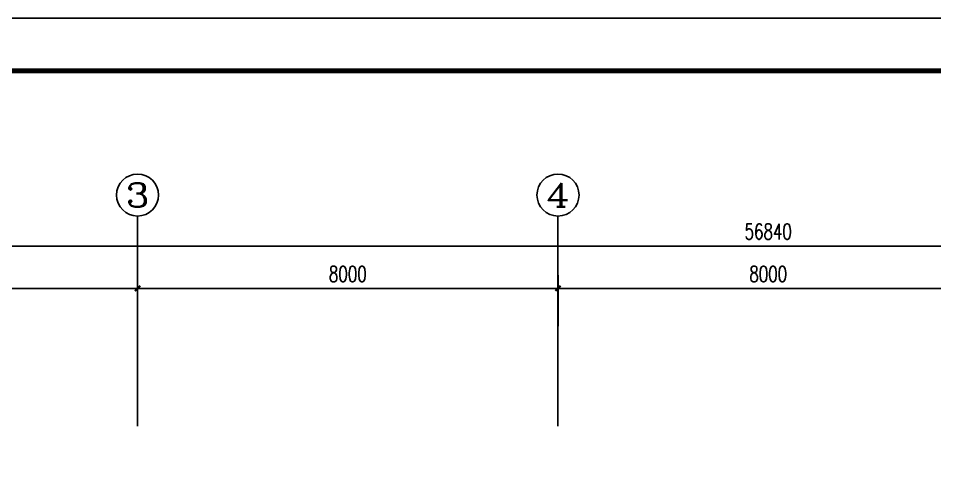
# Model space of a CAD drawing. Extents: x 1738143 to 1822243, y -608375 to -303375.
# Drawn here: x 1761961 to 1779396, y -373502 to -364775 of the extents above; entities that cross this region are included whole.
import ezdxf
from ezdxf.enums import TextEntityAlignment as Align

# ---------------------------------------------------------------- set-up
doc = ezdxf.new("R2010")
doc.units = 0
doc.header["$LTSCALE"] = 1000
doc.header["$MEASUREMENT"] = 0
for name, color, linetype in [('AXIS', 3, 'Continuous'), ('AXIS_TEXT', 7, 'Continuous'), ('PUB_DIM', 3, 'Continuous'), ('TK', 4, 'Continuous')]:
    doc.layers.add(name, color=color, linetype=linetype)
doc.styles.add('_TCH_AXIS', font='COMPLEX', dxfattribs={"bigfont": 'GBCBIG'})
doc.styles.add('_TCH_DIM_T3', font='SIMPLEX', dxfattribs={"width": 0.705882, "bigfont": 'GBCBIG'})
doc.styles.add('COMPLEX', font='COMPLEX')
doc.styles.add('HZTXT1', font='romans.shx', dxfattribs={"width": 0.7, "bigfont": 'GBHZFS.SHX'})
doc.styles.get("Standard").update_dxf_attribs({"font": 'gbenor.shx', "bigfont": 'gbcbig.shx'})
doc.dimstyles.new('_TCH_ARCH&&100', dxfattribs={"dimtxt": 297.5, "dimasz": 100, "dimexe": 250, "dimexo": 300, "dimgap": 126.25, "dimtad": 1, "dimdec": 0, "dimzin": 0, "dimdsep": 46, "dimtxsty": '_TCH_DIM_T3', "dimblk": 'ARCHTICK', "dimcen": 0.09, "dimclrt": 7, "dimazin": 2, "dimtfac": 1, "dimtdec": 0, "dimtix": 1, "dimtmove": 2, "dimatfit": 3, "dimfxl": 30, "dimtolj": 1, "dimtzin": 0, "dimarcsym": 0})

# ---------------------------------------------------------------- blocks, each defined once
blk = doc.blocks.new('_ArchTick')
at = {"color": 0, "linetype": 'ByBlock', "const_width": 0.4}
blk.add_lwpolyline([(-0.5, -0.5), (0.5, 0.5)], dxfattribs=at)
blk = doc.blocks.new('*D103')
at = {"layer": 'Defpoints', "color": 0, "transparency": 16777216}
for p in [(11621, 25057), (-45219, 24014), (11621, 24014)]:
    blk.add_point(p, dxfattribs=at)
at = {"layer": 'PUB_DIM', "color": 0, "lineweight": -2, "transparency": 16777216}
for p, q in [((-45219, 24314), (-45219, 25307)), ((11621, 24314), (11621, 25307)), ((-45219, 25057), (11621, 25057))]:
    blk.add_line(p, q, dxfattribs=at)
at = {"layer": 'PUB_DIM', "color": 0, "lineweight": -2, "transparency": 16777216, "xscale": 100, "yscale": 100, "zscale": 100, "rotation": 180}
blk.add_blockref('_ArchTick', (-45219, 25057), dxfattribs=at)
at = {"layer": 'PUB_DIM', "color": 0, "lineweight": -2, "transparency": 16777216, "xscale": 100, "yscale": 100, "zscale": 100}
blk.add_blockref('_ArchTick', (11621, 25057), dxfattribs=at)
at = {"layer": 'PUB_DIM', "color": 7, "transparency": 16777216, "insert": (-16799, 25332), "char_height": 297.5, "attachment_point": 5, "style": '_TCH_DIM_T3'}
blk.add_mtext('\\A1;56840', dxfattribs=at)
blk = doc.blocks.new('*D106')
at = {"layer": 'Defpoints', "color": 0, "transparency": 16777216}
for p in [(-28799, 24250), (-36799, 23233), (-28799, 23233)]:
    blk.add_point(p, dxfattribs=at)
at = {"layer": 'PUB_DIM', "color": 0, "lineweight": -2, "transparency": 16777216}
for p, q in [((-36799, 23533), (-36799, 24500)), ((-28799, 23533), (-28799, 24500)), ((-36799, 24250), (-28799, 24250))]:
    blk.add_line(p, q, dxfattribs=at)
at = {"layer": 'PUB_DIM', "color": 0, "lineweight": -2, "transparency": 16777216, "xscale": 100, "yscale": 100, "zscale": 100, "rotation": 180}
blk.add_blockref('_ArchTick', (-36799, 24250), dxfattribs=at)
at = {"layer": 'PUB_DIM', "color": 0, "lineweight": -2, "transparency": 16777216, "xscale": 100, "yscale": 100, "zscale": 100}
blk.add_blockref('_ArchTick', (-28799, 24250), dxfattribs=at)
at = {"layer": 'PUB_DIM', "color": 7, "transparency": 16777216, "insert": (-32799, 24525), "char_height": 297.5, "attachment_point": 5, "style": '_TCH_DIM_T3'}
blk.add_mtext('\\A1;8000', dxfattribs=at)
blk = doc.blocks.new('*D107')
at = {"layer": 'Defpoints', "color": 0, "transparency": 16777216}
for p in [(-20799, 24250), (-28799, 23233), (-20799, 23233)]:
    blk.add_point(p, dxfattribs=at)
at = {"layer": 'PUB_DIM', "color": 0, "lineweight": -2, "transparency": 16777216}
for p, q in [((-28799, 23533), (-28799, 24500)), ((-20799, 23533), (-20799, 24500)), ((-28799, 24250), (-20799, 24250))]:
    blk.add_line(p, q, dxfattribs=at)
at = {"layer": 'PUB_DIM', "color": 0, "lineweight": -2, "transparency": 16777216, "xscale": 100, "yscale": 100, "zscale": 100, "rotation": 180}
blk.add_blockref('_ArchTick', (-28799, 24250), dxfattribs=at)
at = {"layer": 'PUB_DIM', "color": 0, "lineweight": -2, "transparency": 16777216, "xscale": 100, "yscale": 100, "zscale": 100}
blk.add_blockref('_ArchTick', (-20799, 24250), dxfattribs=at)
at = {"layer": 'PUB_DIM', "color": 7, "transparency": 16777216, "insert": (-24799, 24525), "char_height": 297.5, "attachment_point": 5, "style": '_TCH_DIM_T3'}
blk.add_mtext('\\A1;8000', dxfattribs=at)
blk = doc.blocks.new('*D108')
at = {"layer": 'Defpoints', "color": 0, "transparency": 16777216}
for p in [(-12799, 24250), (-20799, 23233), (-12799, 23233)]:
    blk.add_point(p, dxfattribs=at)
at = {"layer": 'PUB_DIM', "color": 0, "lineweight": -2, "transparency": 16777216}
for p, q in [((-20799, 23533), (-20799, 24500)), ((-12799, 23533), (-12799, 24500)), ((-20799, 24250), (-12799, 24250))]:
    blk.add_line(p, q, dxfattribs=at)
at = {"layer": 'PUB_DIM', "color": 0, "lineweight": -2, "transparency": 16777216, "xscale": 100, "yscale": 100, "zscale": 100, "rotation": 180}
blk.add_blockref('_ArchTick', (-20799, 24250), dxfattribs=at)
at = {"layer": 'PUB_DIM', "color": 0, "lineweight": -2, "transparency": 16777216, "xscale": 100, "yscale": 100, "zscale": 100}
blk.add_blockref('_ArchTick', (-12799, 24250), dxfattribs=at)
at = {"layer": 'PUB_DIM', "color": 7, "transparency": 16777216, "insert": (-16799, 24525), "char_height": 297.5, "attachment_point": 5, "style": '_TCH_DIM_T3'}
blk.add_mtext('\\A1;8000', dxfattribs=at)
blk = doc.blocks.new('*D250')
at = {"layer": 'Defpoints', "color": 0, "transparency": 16777216}
for p in [(11621, 25057), (-45219, 24014), (11621, 24014)]:
    blk.add_point(p, dxfattribs=at)
at = {"layer": 'PUB_DIM', "color": 0, "lineweight": -2, "transparency": 16777216}
for p, q in [((-45219, 24314), (-45219, 25307)), ((11621, 24314), (11621, 25307)), ((-45219, 25057), (11621, 25057))]:
    blk.add_line(p, q, dxfattribs=at)
at = {"layer": 'PUB_DIM', "color": 0, "lineweight": -2, "transparency": 16777216, "xscale": 100, "yscale": 100, "zscale": 100, "rotation": 180}
blk.add_blockref('_ArchTick', (-45219, 25057), dxfattribs=at)
at = {"layer": 'PUB_DIM', "color": 0, "lineweight": -2, "transparency": 16777216, "xscale": 100, "yscale": 100, "zscale": 100}
blk.add_blockref('_ArchTick', (11621, 25057), dxfattribs=at)
at = {"layer": 'PUB_DIM', "color": 7, "transparency": 16777216, "insert": (-16799, 25332), "char_height": 297.5, "attachment_point": 5, "style": '_TCH_DIM_T3'}
blk.add_mtext('\\A1;56840', dxfattribs=at)
blk = doc.blocks.new('*D253')
at = {"layer": 'Defpoints', "color": 0, "transparency": 16777216}
for p in [(-28799, 24250), (-36799, 23233), (-28799, 23233)]:
    blk.add_point(p, dxfattribs=at)
at = {"layer": 'PUB_DIM', "color": 0, "lineweight": -2, "transparency": 16777216}
for p, q in [((-36799, 23533), (-36799, 24500)), ((-28799, 23533), (-28799, 24500)), ((-36799, 24250), (-28799, 24250))]:
    blk.add_line(p, q, dxfattribs=at)
at = {"layer": 'PUB_DIM', "color": 0, "lineweight": -2, "transparency": 16777216, "xscale": 100, "yscale": 100, "zscale": 100, "rotation": 180}
blk.add_blockref('_ArchTick', (-36799, 24250), dxfattribs=at)
at = {"layer": 'PUB_DIM', "color": 0, "lineweight": -2, "transparency": 16777216, "xscale": 100, "yscale": 100, "zscale": 100}
blk.add_blockref('_ArchTick', (-28799, 24250), dxfattribs=at)
at = {"layer": 'PUB_DIM', "color": 7, "transparency": 16777216, "insert": (-32799, 24525), "char_height": 297.5, "attachment_point": 5, "style": '_TCH_DIM_T3'}
blk.add_mtext('\\A1;8000', dxfattribs=at)
blk = doc.blocks.new('*D254')
at = {"layer": 'Defpoints', "color": 0, "transparency": 16777216}
for p in [(-20799, 24250), (-28799, 23233), (-20799, 23233)]:
    blk.add_point(p, dxfattribs=at)
at = {"layer": 'PUB_DIM', "color": 0, "lineweight": -2, "transparency": 16777216}
for p, q in [((-28799, 23533), (-28799, 24500)), ((-20799, 23533), (-20799, 24500)), ((-28799, 24250), (-20799, 24250))]:
    blk.add_line(p, q, dxfattribs=at)
at = {"layer": 'PUB_DIM', "color": 0, "lineweight": -2, "transparency": 16777216, "xscale": 100, "yscale": 100, "zscale": 100, "rotation": 180}
blk.add_blockref('_ArchTick', (-28799, 24250), dxfattribs=at)
at = {"layer": 'PUB_DIM', "color": 0, "lineweight": -2, "transparency": 16777216, "xscale": 100, "yscale": 100, "zscale": 100}
blk.add_blockref('_ArchTick', (-20799, 24250), dxfattribs=at)
at = {"layer": 'PUB_DIM', "color": 7, "transparency": 16777216, "insert": (-24799, 24525), "char_height": 297.5, "attachment_point": 5, "style": '_TCH_DIM_T3'}
blk.add_mtext('\\A1;8000', dxfattribs=at)
blk = doc.blocks.new('*D255')
at = {"layer": 'Defpoints', "color": 0, "transparency": 16777216}
for p in [(-12799, 24250), (-20799, 23233), (-12799, 23233)]:
    blk.add_point(p, dxfattribs=at)
at = {"layer": 'PUB_DIM', "color": 0, "lineweight": -2, "transparency": 16777216}
for p, q in [((-20799, 23533), (-20799, 24500)), ((-12799, 23533), (-12799, 24500)), ((-20799, 24250), (-12799, 24250))]:
    blk.add_line(p, q, dxfattribs=at)
at = {"layer": 'PUB_DIM', "color": 0, "lineweight": -2, "transparency": 16777216, "xscale": 100, "yscale": 100, "zscale": 100, "rotation": 180}
blk.add_blockref('_ArchTick', (-20799, 24250), dxfattribs=at)
at = {"layer": 'PUB_DIM', "color": 0, "lineweight": -2, "transparency": 16777216, "xscale": 100, "yscale": 100, "zscale": 100}
blk.add_blockref('_ArchTick', (-12799, 24250), dxfattribs=at)
at = {"layer": 'PUB_DIM', "color": 7, "transparency": 16777216, "insert": (-16799, 24525), "char_height": 297.5, "attachment_point": 5, "style": '_TCH_DIM_T3'}
blk.add_mtext('\\A1;8000', dxfattribs=at)
blk = doc.blocks.new('*D422')
at = {"layer": 'Defpoints', "color": 0, "transparency": 16777216}
for p in [(11621, 25057), (-45219, 24014), (11621, 24014)]:
    blk.add_point(p, dxfattribs=at)
at = {"layer": 'PUB_DIM', "color": 0, "lineweight": -2, "transparency": 16777216}
for p, q in [((-45219, 24314), (-45219, 25307)), ((11621, 24314), (11621, 25307)), ((-45219, 25057), (11621, 25057))]:
    blk.add_line(p, q, dxfattribs=at)
at = {"layer": 'PUB_DIM', "color": 0, "lineweight": -2, "transparency": 16777216, "xscale": 100, "yscale": 100, "zscale": 100, "rotation": 180}
blk.add_blockref('_ArchTick', (-45219, 25057), dxfattribs=at)
at = {"layer": 'PUB_DIM', "color": 0, "lineweight": -2, "transparency": 16777216, "xscale": 100, "yscale": 100, "zscale": 100}
blk.add_blockref('_ArchTick', (11621, 25057), dxfattribs=at)
at = {"layer": 'PUB_DIM', "color": 7, "transparency": 16777216, "insert": (-16799, 25332), "char_height": 297.5, "attachment_point": 5, "style": '_TCH_DIM_T3'}
blk.add_mtext('\\A1;56840', dxfattribs=at)
blk = doc.blocks.new('*D425')
at = {"layer": 'Defpoints', "color": 0, "transparency": 16777216}
for p in [(-28799, 24250), (-36799, 23233), (-28799, 23233)]:
    blk.add_point(p, dxfattribs=at)
at = {"layer": 'PUB_DIM', "color": 0, "lineweight": -2, "transparency": 16777216}
for p, q in [((-36799, 23533), (-36799, 24500)), ((-28799, 23533), (-28799, 24500)), ((-36799, 24250), (-28799, 24250))]:
    blk.add_line(p, q, dxfattribs=at)
at = {"layer": 'PUB_DIM', "color": 0, "lineweight": -2, "transparency": 16777216, "xscale": 100, "yscale": 100, "zscale": 100, "rotation": 180}
blk.add_blockref('_ArchTick', (-36799, 24250), dxfattribs=at)
at = {"layer": 'PUB_DIM', "color": 0, "lineweight": -2, "transparency": 16777216, "xscale": 100, "yscale": 100, "zscale": 100}
blk.add_blockref('_ArchTick', (-28799, 24250), dxfattribs=at)
at = {"layer": 'PUB_DIM', "color": 7, "transparency": 16777216, "insert": (-32799, 24525), "char_height": 297.5, "attachment_point": 5, "style": '_TCH_DIM_T3'}
blk.add_mtext('\\A1;8000', dxfattribs=at)
blk = doc.blocks.new('*D426')
at = {"layer": 'Defpoints', "color": 0, "transparency": 16777216}
for p in [(-20799, 24250), (-28799, 23233), (-20799, 23233)]:
    blk.add_point(p, dxfattribs=at)
at = {"layer": 'PUB_DIM', "color": 0, "lineweight": -2, "transparency": 16777216}
for p, q in [((-28799, 23533), (-28799, 24500)), ((-20799, 23533), (-20799, 24500)), ((-28799, 24250), (-20799, 24250))]:
    blk.add_line(p, q, dxfattribs=at)
at = {"layer": 'PUB_DIM', "color": 0, "lineweight": -2, "transparency": 16777216, "xscale": 100, "yscale": 100, "zscale": 100, "rotation": 180}
blk.add_blockref('_ArchTick', (-28799, 24250), dxfattribs=at)
at = {"layer": 'PUB_DIM', "color": 0, "lineweight": -2, "transparency": 16777216, "xscale": 100, "yscale": 100, "zscale": 100}
blk.add_blockref('_ArchTick', (-20799, 24250), dxfattribs=at)
at = {"layer": 'PUB_DIM', "color": 7, "transparency": 16777216, "insert": (-24799, 24525), "char_height": 297.5, "attachment_point": 5, "style": '_TCH_DIM_T3'}
blk.add_mtext('\\A1;8000', dxfattribs=at)
blk = doc.blocks.new('*D427')
at = {"layer": 'Defpoints', "color": 0, "transparency": 16777216}
for p in [(-12799, 24250), (-20799, 23233), (-12799, 23233)]:
    blk.add_point(p, dxfattribs=at)
at = {"layer": 'PUB_DIM', "color": 0, "lineweight": -2, "transparency": 16777216}
for p, q in [((-20799, 23533), (-20799, 24500)), ((-12799, 23533), (-12799, 24500)), ((-20799, 24250), (-12799, 24250))]:
    blk.add_line(p, q, dxfattribs=at)
at = {"layer": 'PUB_DIM', "color": 0, "lineweight": -2, "transparency": 16777216, "xscale": 100, "yscale": 100, "zscale": 100, "rotation": 180}
blk.add_blockref('_ArchTick', (-20799, 24250), dxfattribs=at)
at = {"layer": 'PUB_DIM', "color": 0, "lineweight": -2, "transparency": 16777216, "xscale": 100, "yscale": 100, "zscale": 100}
blk.add_blockref('_ArchTick', (-12799, 24250), dxfattribs=at)
at = {"layer": 'PUB_DIM', "color": 7, "transparency": 16777216, "insert": (-16799, 24525), "char_height": 297.5, "attachment_point": 5, "style": '_TCH_DIM_T3'}
blk.add_mtext('\\A1;8000', dxfattribs=at)
blk = doc.blocks.new('_AXISO')
blk.add_circle((0, 0), 0.5)
at = {"layer": 'AXIS_TEXT', "style": 'COMPLEX', "width": 1.041667}
blk.add_attdef('A', text='', height=0.56, dxfattribs=at).set_placement((-0.25, -0.28), (0.25, -0.28), align=Align.FIT)
blk = doc.blocks.new('*D459')
at = {"layer": 'Defpoints', "color": 0, "transparency": 16777216}
for p in [(11621, 25057), (-45219, 24014), (11621, 24014)]:
    blk.add_point(p, dxfattribs=at)
at = {"layer": 'PUB_DIM', "color": 0, "lineweight": -2, "transparency": 16777216}
for p, q in [((-45219, 24314), (-45219, 25307)), ((11621, 24314), (11621, 25307)), ((-45219, 25057), (11621, 25057))]:
    blk.add_line(p, q, dxfattribs=at)
at = {"layer": 'PUB_DIM', "color": 0, "lineweight": -2, "transparency": 16777216, "xscale": 100, "yscale": 100, "zscale": 100, "rotation": 180}
blk.add_blockref('_ArchTick', (-45219, 25057), dxfattribs=at)
at = {"layer": 'PUB_DIM', "color": 0, "lineweight": -2, "transparency": 16777216, "xscale": 100, "yscale": 100, "zscale": 100}
blk.add_blockref('_ArchTick', (11621, 25057), dxfattribs=at)
at = {"layer": 'PUB_DIM', "color": 7, "transparency": 16777216, "insert": (-16799, 25332), "char_height": 297.5, "attachment_point": 5, "style": '_TCH_DIM_T3'}
blk.add_mtext('\\A1;56840', dxfattribs=at)
blk = doc.blocks.new('*D462')
at = {"layer": 'Defpoints', "color": 0, "transparency": 16777216}
for p in [(-28799, 24250), (-36799, 23233), (-28799, 23233)]:
    blk.add_point(p, dxfattribs=at)
at = {"layer": 'PUB_DIM', "color": 0, "lineweight": -2, "transparency": 16777216}
for p, q in [((-36799, 23533), (-36799, 24500)), ((-28799, 23533), (-28799, 24500)), ((-36799, 24250), (-28799, 24250))]:
    blk.add_line(p, q, dxfattribs=at)
at = {"layer": 'PUB_DIM', "color": 0, "lineweight": -2, "transparency": 16777216, "xscale": 100, "yscale": 100, "zscale": 100, "rotation": 180}
blk.add_blockref('_ArchTick', (-36799, 24250), dxfattribs=at)
at = {"layer": 'PUB_DIM', "color": 0, "lineweight": -2, "transparency": 16777216, "xscale": 100, "yscale": 100, "zscale": 100}
blk.add_blockref('_ArchTick', (-28799, 24250), dxfattribs=at)
at = {"layer": 'PUB_DIM', "color": 7, "transparency": 16777216, "insert": (-32799, 24525), "char_height": 297.5, "attachment_point": 5, "style": '_TCH_DIM_T3'}
blk.add_mtext('\\A1;8000', dxfattribs=at)
blk = doc.blocks.new('*D463')
at = {"layer": 'Defpoints', "color": 0, "transparency": 16777216}
for p in [(-20799, 24250), (-28799, 23233), (-20799, 23233)]:
    blk.add_point(p, dxfattribs=at)
at = {"layer": 'PUB_DIM', "color": 0, "lineweight": -2, "transparency": 16777216}
for p, q in [((-28799, 23533), (-28799, 24500)), ((-20799, 23533), (-20799, 24500)), ((-28799, 24250), (-20799, 24250))]:
    blk.add_line(p, q, dxfattribs=at)
at = {"layer": 'PUB_DIM', "color": 0, "lineweight": -2, "transparency": 16777216, "xscale": 100, "yscale": 100, "zscale": 100, "rotation": 180}
blk.add_blockref('_ArchTick', (-28799, 24250), dxfattribs=at)
at = {"layer": 'PUB_DIM', "color": 0, "lineweight": -2, "transparency": 16777216, "xscale": 100, "yscale": 100, "zscale": 100}
blk.add_blockref('_ArchTick', (-20799, 24250), dxfattribs=at)
at = {"layer": 'PUB_DIM', "color": 7, "transparency": 16777216, "insert": (-24799, 24525), "char_height": 297.5, "attachment_point": 5, "style": '_TCH_DIM_T3'}
blk.add_mtext('\\A1;8000', dxfattribs=at)
blk = doc.blocks.new('*D464')
at = {"layer": 'Defpoints', "color": 0, "transparency": 16777216}
for p in [(-12799, 24250), (-20799, 23233), (-12799, 23233)]:
    blk.add_point(p, dxfattribs=at)
at = {"layer": 'PUB_DIM', "color": 0, "lineweight": -2, "transparency": 16777216}
for p, q in [((-20799, 23533), (-20799, 24500)), ((-12799, 23533), (-12799, 24500)), ((-20799, 24250), (-12799, 24250))]:
    blk.add_line(p, q, dxfattribs=at)
at = {"layer": 'PUB_DIM', "color": 0, "lineweight": -2, "transparency": 16777216, "xscale": 100, "yscale": 100, "zscale": 100, "rotation": 180}
blk.add_blockref('_ArchTick', (-20799, 24250), dxfattribs=at)
at = {"layer": 'PUB_DIM', "color": 0, "lineweight": -2, "transparency": 16777216, "xscale": 100, "yscale": 100, "zscale": 100}
blk.add_blockref('_ArchTick', (-12799, 24250), dxfattribs=at)
at = {"layer": 'PUB_DIM', "color": 7, "transparency": 16777216, "insert": (-16799, 24525), "char_height": 297.5, "attachment_point": 5, "style": '_TCH_DIM_T3'}
blk.add_mtext('\\A1;8000', dxfattribs=at)
blk = doc.blocks.new('*U633')
at = {"color": 3}
blk.add_lwpolyline([(-84100, 0), (0, 0), (0, 59400), (-84100, 59400)], close=True, dxfattribs=at)
at = {"color": 3, "const_width": 100}
blk.add_lwpolyline([(-81600, 1000), (-1000, 1000), (-1000, 58400), (-81600, 58400)], close=True, dxfattribs=at)
at = {"layer": 'TK', "color": 4, "style": 'HZTXT1'}
for tag, height, width, p in [('项目负责1', 400, 0.6, (-4500, 19196)), ('项目负责2', 400, 0.6, (-4500, 18296)), ('专责', 400, 0.6, (-4500, 17396)), ('审定', 400, 0.6, (-4500, 16496)), ('审核', 400, 0.6, (-4500, 15596)), ('校对', 400, 0.6, (-4500, 14696)), ('设计', 400, 0.6, (-4500, 13796)), ('绘图', 400, 0.6, (-4500, 12896)), ('建设单位', 450, 0.6, (-4500, 11050)), ('工号', 400, 0.5, (-5501, 3507)), ('版次', 400, 0.7, (-2138, 3498)), ('阶段', 400, 0.7, (-2138, 2498)), ('比例', 400, 0.7, (-5491, 1513)), ('日期', 400, 0.7, (-2138, 1498))]:
    blk.add_attdef(tag, text='', height=height, dxfattribs=dict(at, width=width)).set_placement(p, align=Align.MIDDLE)
at = {"layer": 'TK', "color": 1, "lineweight": -3, "style": 'HZTXT1', "width": 0.6}
blk.add_attdef('工程名称', text='', height=450, dxfattribs=at).set_placement((-4500, 9050), align=Align.MIDDLE)
at = {"layer": 'TK', "color": 4, "lineweight": -3, "style": 'HZTXT1', "width": 0.6}
blk.add_attdef('子项名称', text='', height=450, dxfattribs=at).set_placement((-4500, 7050), align=Align.MIDDLE)
at = {"layer": 'TK', "color": 1, "lineweight": -3, "width": 0.6, "flags": 104}
blk.add_attdef('图名', text='', height=400, dxfattribs=at).set_placement((-4558, 4958), align=Align.MIDDLE_CENTER)
at = {"layer": 'TK', "color": 1, "style": 'HZTXT1', "width": 0.7}
blk.add_attdef('图号', text='', height=400, dxfattribs=at).set_placement((-5491, 2513), align=Align.MIDDLE)
blk = doc.blocks.new('A$C7281566F')
at = {"layer": 'AXIS'}
for p, q in [((-28799.5, 21626.7), (-28799.5, 25626.7)), ((-20799.5, 21626.7), (-20799.5, 25626.7))]:
    blk.add_line(p, q, dxfattribs=at)
ref = blk.add_blockref('_AXISO', (-28799.5, 26026.7), dxfattribs=dict(at, xscale=800, yscale=800, zscale=800))
ref.add_attrib('A', '3', dxfattribs={"layer": 'AXIS_TEXT', "height": 452.5, "style": '_TCH_AXIS', "width": 1.5}).set_placement((-29025.7, 25800.4), (-28573.2, 25800.4), align=Align.FIT)
ref = blk.add_blockref('_AXISO', (-20799.5, 26026.7), dxfattribs=dict(at, xscale=800, yscale=800, zscale=800))
ref.add_attrib('A', '4', dxfattribs={"layer": 'AXIS_TEXT', "height": 452.5, "style": '_TCH_AXIS', "width": 1.3125}).set_placement((-21025.7, 25800.4), (-20573.2, 25800.4), align=Align.FIT)
at = {"layer": 'PUB_DIM'}
for p1, p2, distance, picture, middle in [((-45219.5, 24014.1), (11620.5, 24014.1), 1042.6, '*D103', (-16799.5, 25331.7)), ((-45219.5, 24014.1), (11620.5, 24014.1), 1042.6, '*D250', (-16799.5, 25331.7)), ((-45219.5, 24014.1), (11620.5, 24014.1), 1042.6, '*D422', (-16799.5, 25331.7)), ((-45219.5, 24014.1), (11620.5, 24014.1), 1042.6, '*D459', (-16799.5, 25331.7)), ((-36799.5, 23232.8), (-28799.5, 23232.8), 1017, '*D106', (-32799.5, 24524.8)), ((-36799.5, 23232.8), (-28799.5, 23232.8), 1017, '*D253', (-32799.5, 24524.8)), ((-36799.5, 23232.8), (-28799.5, 23232.8), 1017, '*D425', (-32799.5, 24524.8)), ((-36799.5, 23232.8), (-28799.5, 23232.8), 1017, '*D462', (-32799.5, 24524.8)), ((-28799.5, 23232.8), (-20799.5, 23232.8), 1017, '*D107', (-24799.5, 24524.8)), ((-28799.5, 23232.8), (-20799.5, 23232.8), 1017, '*D254', (-24799.5, 24524.8)), ((-28799.5, 23232.8), (-20799.5, 23232.8), 1017, '*D426', (-24799.5, 24524.8)), ((-28799.5, 23232.8), (-20799.5, 23232.8), 1017, '*D463', (-24799.5, 24524.8)), ((-20799.5, 23232.8), (-12799.5, 23232.8), 1017, '*D108', (-16799.5, 24524.8)), ((-20799.5, 23232.8), (-12799.5, 23232.8), 1017, '*D255', (-16799.5, 24524.8)), ((-20799.5, 23232.8), (-12799.5, 23232.8), 1017, '*D427', (-16799.5, 24524.8)), ((-20799.5, 23232.8), (-12799.5, 23232.8), 1017, '*D464', (-16799.5, 24524.8))]:
    dim = blk.add_aligned_dim(p1=p1, p2=p2, distance=distance, dimstyle='_TCH_ARCH&&100', dxfattribs=at)
    dim.commit()
    dim.dimension.update_dxf_attribs({"geometry": picture, "text_midpoint": middle})

msp = doc.modelspace()

# ---------------------------------------------------------------- block references
for name, p in [('*U633', (1822242.9, -424174.9)), ('A$C7281566F', (1793028.5, -394167.1))]:
    msp.add_blockref(name, p)

doc.saveas('drawing.dxf')
